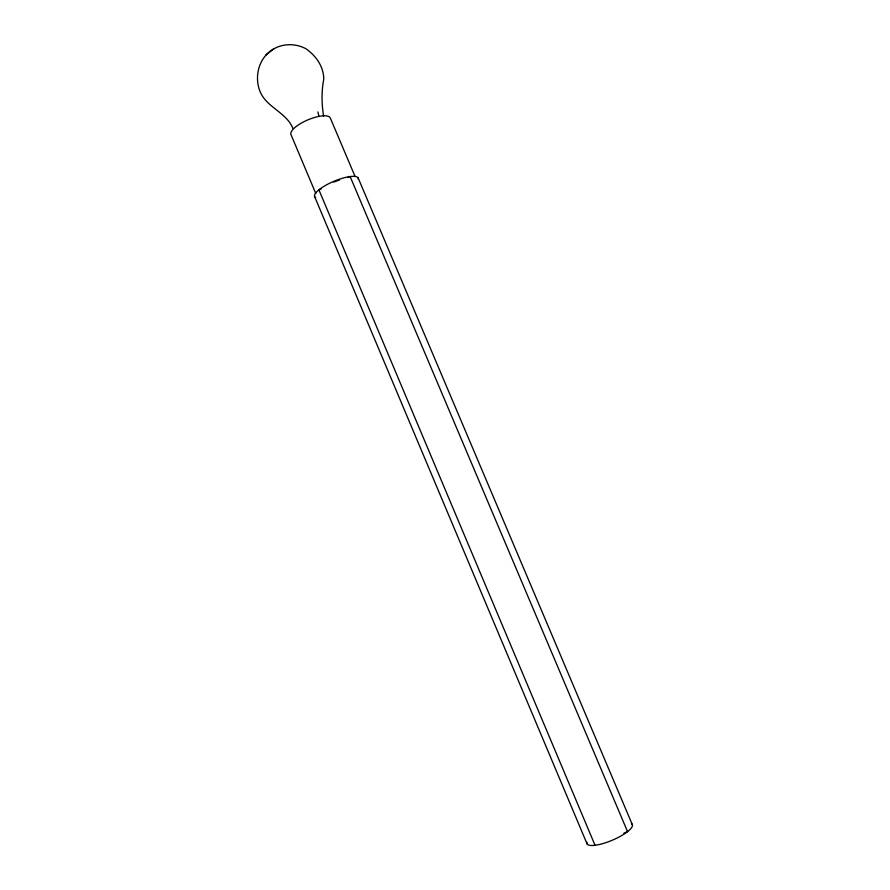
<?xml version="1.0" encoding="UTF-8"?>
<svg xmlns="http://www.w3.org/2000/svg" width="890" height="890" viewBox="0 0 890 890"><rect width="100%" height="100%" fill="white"/><g stroke="black" fill="none" stroke-linecap="round" stroke-linejoin="round"><path stroke-width="1.33" d="M323.571 116.045C321.635 103.663 321.39 91.448 323.782 79.021C323.548 66.305 315.983 55.814 305.915 48.727C295.914 43.41 283.587 43.276 273.753 48.872C259.48 56.849 254.195 75.094 259.524 90.157C265.498 107.29 286.157 111.795 292.955 128.438M273.753 48.872L265.81 55.058M321.401 188.769L318.898 189.837L595.043 845.289M347.623 177.622L350.126 176.554L627.561 831.638L623.812 833.218M333.75 182.072L339.546 179.969M358.158 177.956L632.378 824.763M355.088 176.487L330.29 117.97A21.349 6.987 -22.9 0 0 307.54 120.016A21.349 6.987 -22.9 0 0 291.075 134.824L315.728 193.364M314.582 196.49L587.022 843.798M317.897 111.918L318.843 116M315.639 197.624A23.685 6.542 -22.9 0 1 333.683 181.393A23.685 6.542 -22.9 0 1 358.314 179.48M631.377 823.595A24.597 6.586 -22.9 0 1 612.02 840.327A24.597 6.586 -22.9 0 1 586.966 842.229"/></g></svg>
